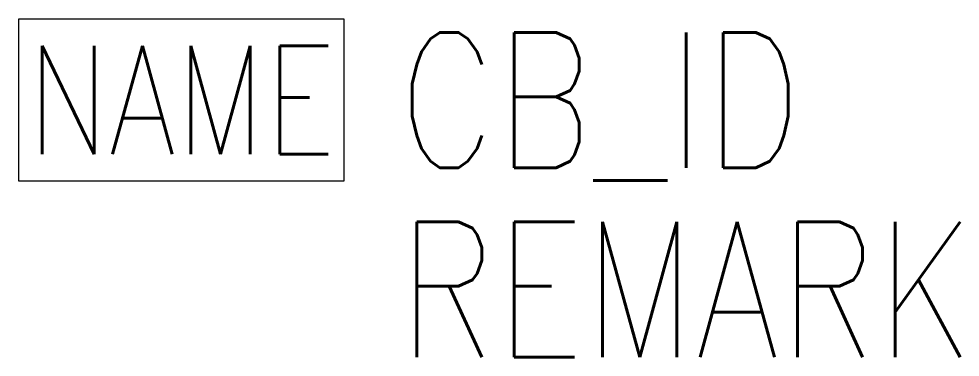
# Model space of a CAD drawing. Header units: millimetres. Extents: x -300 to 1437, y -487 to 138.
import ezdxf
from ezdxf.enums import TextEntityAlignment as Align

# ---------------------------------------------------------------- set-up
doc = ezdxf.new("R2010")
doc.units = ezdxf.units.MM
doc.header["$LTSCALE"] = 50
for name, color, linetype in [('LG_CB', 7, 'CONTINUOUS'), ('LG_TEXT_CB_id', 7, 'CONTINUOUS'), ('LG_TEXT_CB_remark', 7, 'CONTINUOUS')]:
    doc.layers.add(name, color=color, linetype=linetype)
doc.styles.add('ROMANS', font='romans.shx', dxfattribs={"width": 0.8})

msp = doc.modelspace()

# ---------------------------------------------------------------- linework, layer by layer
at = {"layer": 'LG_CB', "linetype": 'Continuous'}
msp.add_lwpolyline([(300, -162), (-300, -162), (-300, 138), (300, 138)], close=True, dxfattribs=at)

# ---------------------------------------------------------------- texts
at = {"layer": 'LG_CB', "linetype": 'Continuous', "style": 'ROMANS', "width": 0.8}
msp.add_attdef('NAME', text='CB', height=200, dxfattribs=at).set_placement((0, -12), align=Align.MIDDLE_CENTER)
at = {"layer": 'LG_TEXT_CB_id', "style": 'ROMANS', "width": 0.8}
msp.add_attdef('CB_ID', (400, -137), 'AAAA.ZZ.SS.???', height=250, dxfattribs=at)
at = {"layer": 'LG_TEXT_CB_remark', "style": 'ROMANS', "width": 0.8}
msp.add_attdef('REMARK', (400, -487), '', height=250, dxfattribs=at)

doc.saveas('drawing.dxf')
